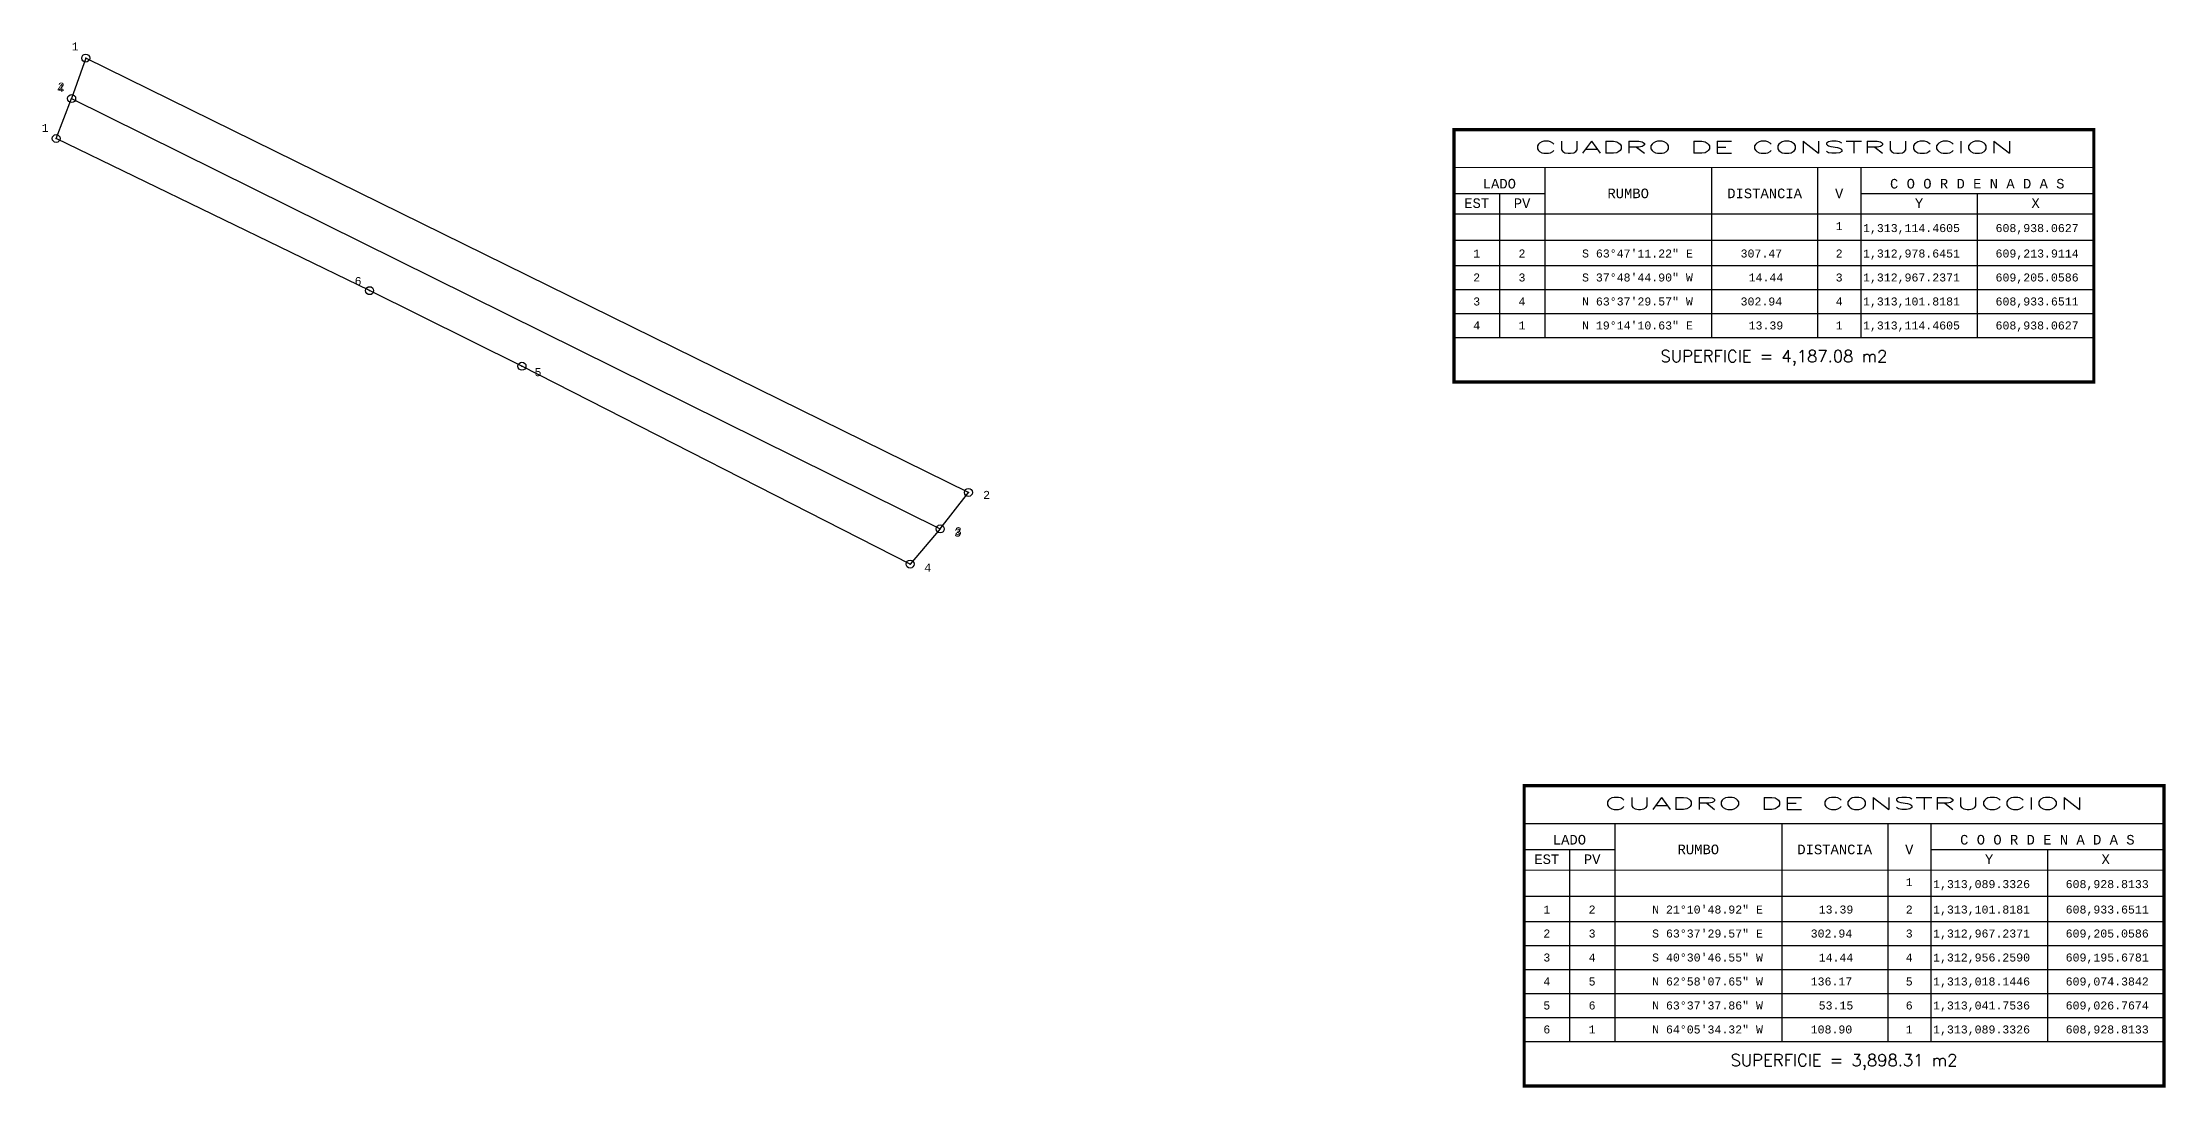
# Model space of a CAD drawing. Header units: millimetres. Extents: x 607951 to 609588, y 1312793 to 1313149.
# Drawn here: x 608925 to 609588, y 1312793 to 1313119 of the extents above; entities that cross this region are included whole.
import ezdxf
from ezdxf.enums import TextEntityAlignment as Align

# ---------------------------------------------------------------- set-up
doc = ezdxf.new("R2010")
doc.units = ezdxf.units.MM
doc.header["$PDMODE"] = 32
doc.header["$PDSIZE"] = 2.5
for name, color, linetype in [('CVL_CUADCON', 1, 'Continuous'), ('CVL_CUADCON_LIN', 8, 'Continuous'), ('CVL_CUADCON_TIT', 1, 'Continuous'), ('CVL_CUADCON_TX', 2, 'Continuous'), ('CVL_PUNTO', 2, 'Continuous'), ('CVL_PUNTO_NUM', 2, 'Continuous')]:
    doc.layers.add(name, color=color, linetype=linetype)
doc.styles.add('HUECA1', font='hueca1.shx')
doc.styles.add('MONOTXT4', font='monotxt4.shx')

msp = doc.modelspace()

# ---------------------------------------------------------------- linework, layer by layer
at = {"color": 7, "ltscale": 0.5, "flags": 128}
for points in [[(609205.06, 1312967.24), (609213.91, 1312978.65), (608938.06, 1313114.46), (608933.65, 1313101.82), (609205.06, 1312967.24)], [(608933.65, 1313101.82), (609205.06, 1312967.24), (609195.68, 1312956.26), (609074.38, 1313018.14), (609026.77, 1313041.75), (608928.81, 1313089.33), (608933.65, 1313101.82)]]:
    msp.add_lwpolyline(points, dxfattribs=at)
at = {"layer": 'CVL_CUADCON', "color": 1, "linetype": 'Continuous', "const_width": 1, "flags": 128}
for points in [[(609365.65, 1313092.12), (609565.58, 1313092.12), (609565.58, 1313013.2), (609365.65, 1313013.2)], [(609387.55, 1312886.99), (609587.49, 1312886.99), (609587.49, 1312793.07), (609387.55, 1312793.07)]]:
    msp.add_lwpolyline(points, close=True, dxfattribs=at)
at = {"layer": 'CVL_CUADCON', "color": 1, "linetype": 'Continuous', "const_width": 0.375, "flags": 128}
for points in [[(609365.65, 1313080.25), (609565.58, 1313080.25)], [(609365.65, 1313065.7), (609565.58, 1313065.7)], [(609365.65, 1313027.12), (609565.58, 1313027.12)], [(609387.55, 1312875.12), (609587.49, 1312875.12)], [(609387.55, 1312860.57), (609587.49, 1312860.57)], [(609387.55, 1312806.99), (609587.49, 1312806.99)]]:
    msp.add_lwpolyline(points, dxfattribs=at)
at = {"layer": 'CVL_CUADCON_LIN', "color": 8, "linetype": 'Continuous'}
for p, q in [((609393.97, 1313080.25), (609393.97, 1313027.12)), ((609446.15, 1313080.25), (609446.15, 1313027.12)), ((609479.26, 1313080.25), (609479.26, 1313027.12)), ((609492.72, 1313080.25), (609492.72, 1313027.12)), ((609365.65, 1313072.18), (609393.97, 1313072.18)), ((609379.8, 1313072.18), (609379.8, 1313027.12)), ((609492.72, 1313072.18), (609565.58, 1313072.18)), ((609529.15, 1313072.18), (609529.15, 1313027.12)), ((609365.65, 1313057.57), (609565.58, 1313057.57)), ((609365.65, 1313049.62), (609565.58, 1313049.62)), ((609365.65, 1313042.12), (609565.58, 1313042.12)), ((609365.65, 1313034.62), (609565.58, 1313034.62)), ((609365.65, 1313027.12), (609565.58, 1313027.12)), ((609415.88, 1312875.12), (609415.88, 1312806.99)), ((609468.05, 1312875.12), (609468.05, 1312806.99)), ((609501.16, 1312875.12), (609501.16, 1312806.99)), ((609514.63, 1312875.12), (609514.63, 1312806.99)), ((609387.55, 1312867.05), (609415.88, 1312867.05)), ((609401.7, 1312867.05), (609401.7, 1312806.99)), ((609514.63, 1312867.05), (609587.49, 1312867.05)), ((609551.06, 1312867.05), (609551.06, 1312806.99)), ((609387.55, 1312852.44), (609587.49, 1312852.44)), ((609387.55, 1312844.49), (609587.49, 1312844.49)), ((609387.55, 1312836.99), (609587.49, 1312836.99)), ((609387.55, 1312829.49), (609587.49, 1312829.49)), ((609387.55, 1312821.99), (609587.49, 1312821.99)), ((609387.55, 1312814.49), (609587.49, 1312814.49)), ((609387.55, 1312806.99), (609587.49, 1312806.99))]:
    msp.add_line(p, q, dxfattribs=at)
at = {"layer": 'CVL_PUNTO', "color": 2}
for p in [(608938.06, 1313114.46), (608933.65, 1313101.82), (608928.81, 1313089.33), (609026.77, 1313041.75), (609074.38, 1313018.14), (609213.91, 1312978.65), (609205.06, 1312967.24), (609205.06, 1312967.24), (609195.68, 1312956.26)]:
    msp.add_point(p, dxfattribs=at)

# ---------------------------------------------------------------- texts
at = {"layer": 'CVL_CUADCON_TIT', "color": 1, "style": 'HUECA1', "width": 1.758658}
for p, p2 in [((609390.65, 1313084.7), (609540.58, 1313084.7)), ((609412.55, 1312879.57), (609562.49, 1312879.57))]:
    msp.add_text('CUADRO DE CONSTRUCCION', height=3.75, dxfattribs=at).set_placement(p, p2, align=Align.FIT)
at = {"layer": 'CVL_CUADCON_TIT', "color": 1, "style": 'MONOTXT4'}
for s, p in [('LADO', (609379.8, 1313073.7)), ('C O O R D E N A D A S', (609529.15, 1313073.7)), ('EST', (609372.72, 1313067.61)), ('PV', (609386.9, 1313067.61)), ('Y', (609510.95, 1313067.61)), ('X', (609547.37, 1313067.61)), ('LADO', (609401.7, 1312868.57)), ('C O O R D E N A D A S', (609551.05, 1312868.57)), ('EST', (609394.63, 1312862.48)), ('PV', (609408.8, 1312862.48)), ('Y', (609532.85, 1312862.48)), ('X', (609569.28, 1312862.48))]:
    msp.add_text(s, height=3, dxfattribs=at).set_placement(p, align=Align.CENTER)
at = {"layer": 'CVL_CUADCON_TIT', "color": 1}
for s, height, style, p in [('RUMBO', 3, 'MONOTXT4', (609420.07, 1313072.17)), ('DISTANCIA', 3, 'MONOTXT4', (609462.7, 1313072.17)), ('V', 3, 'MONOTXT4', (609486, 1313072.17)), ('SUPERFICIE = 4,187.08 m2', 3.75, 'HUECA1', (609465.61, 1313020.7)), ('RUMBO', 3, 'MONOTXT4', (609441.98, 1312867.04)), ('DISTANCIA', 3, 'MONOTXT4', (609484.6, 1312867.04)), ('V', 3, 'MONOTXT4', (609507.9, 1312867.04)), ('SUPERFICIE = 3,898.31 m2', 3.75, 'HUECA1', (609487.52, 1312800.57))]:
    msp.add_text(s, height=height, dxfattribs=dict(at, style=style)).set_placement(p, align=Align.MIDDLE)
at = {"layer": 'CVL_CUADCON_TX', "color": 2, "style": 'MONOTXT4'}
for s, p in [('1', (609485.99, 1313060.69)), ('1', (609372.72, 1313052.12)), ('2', (609386.88, 1313052.12)), ('2', (609485.99, 1313052.12)), ('2', (609372.72, 1313044.62)), ('3', (609386.88, 1313044.62)), ('3', (609485.99, 1313044.62)), ('3', (609372.72, 1313037.12)), ('4', (609386.88, 1313037.12)), ('4', (609485.99, 1313037.12)), ('4', (609372.72, 1313029.62)), ('1', (609386.88, 1313029.62)), ('1', (609485.99, 1313029.62)), ('1', (609507.89, 1312855.56)), ('1', (609394.63, 1312846.99)), ('2', (609408.79, 1312846.99)), ('2', (609507.89, 1312846.99)), ('2', (609394.63, 1312839.49)), ('3', (609408.79, 1312839.49)), ('3', (609507.89, 1312839.49)), ('3', (609394.63, 1312831.99)), ('4', (609408.79, 1312831.99)), ('4', (609507.89, 1312831.99)), ('4', (609394.63, 1312824.49)), ('5', (609408.79, 1312824.49)), ('5', (609507.89, 1312824.49)), ('5', (609394.63, 1312816.99)), ('6', (609408.79, 1312816.99)), ('6', (609507.89, 1312816.99)), ('6', (609394.63, 1312809.49)), ('1', (609408.79, 1312809.49)), ('1', (609507.89, 1312809.49))]:
    msp.add_text(s, height=2.5, dxfattribs=at).set_placement(p, align=Align.CENTER)
for s, p in [('1,313,114.4605', (609493.45, 1313060.07)), ('608,938.0627', (609534.87, 1313060.07)), ('S 63%%d47\'11.22" E', (609405.65, 1313052.12)), ('307.47', (609455.2, 1313052.12)), ('1,312,978.6451', (609493.45, 1313052.12)), ('609,213.9114', (609534.87, 1313052.12)), ('S 37%%d48\'44.90" W', (609405.65, 1313044.62)), ('14.44', (609457.7, 1313044.62)), ('1,312,967.2371', (609493.45, 1313044.62)), ('609,205.0586', (609534.87, 1313044.62)), ('N 63%%d37\'29.57" W', (609405.65, 1313037.12)), ('302.94', (609455.2, 1313037.12)), ('1,313,101.8181', (609493.45, 1313037.12)), ('608,933.6511', (609534.87, 1313037.12)), ('N 19%%d14\'10.63" E', (609405.65, 1313029.62)), ('13.39', (609457.7, 1313029.62)), ('1,313,114.4605', (609493.45, 1313029.62)), ('608,938.0627', (609534.87, 1313029.62)), ('1,313,089.3326', (609515.35, 1312854.94)), ('608,928.8133', (609556.78, 1312854.94)), ('N 21%%d10\'48.92" E', (609427.55, 1312846.99)), ('13.39', (609479.6, 1312846.99)), ('1,313,101.8181', (609515.35, 1312846.99)), ('608,933.6511', (609556.78, 1312846.99)), ('S 63%%d37\'29.57" E', (609427.55, 1312839.49)), ('302.94', (609477.1, 1312839.49)), ('1,312,967.2371', (609515.35, 1312839.49)), ('609,205.0586', (609556.78, 1312839.49)), ('S 40%%d30\'46.55" W', (609427.55, 1312831.99)), ('14.44', (609479.6, 1312831.99)), ('1,312,956.2590', (609515.35, 1312831.99)), ('609,195.6781', (609556.78, 1312831.99)), ('N 62%%d58\'07.65" W', (609427.55, 1312824.49)), ('136.17', (609477.1, 1312824.49)), ('1,313,018.1446', (609515.35, 1312824.49)), ('609,074.3842', (609556.78, 1312824.49)), ('N 63%%d37\'37.86" W', (609427.55, 1312816.99)), ('53.15', (609479.6, 1312816.99)), ('1,313,041.7536', (609515.35, 1312816.99)), ('609,026.7674', (609556.78, 1312816.99)), ('N 64%%d05\'34.32" W', (609427.55, 1312809.49)), ('108.90', (609477.1, 1312809.49)), ('1,313,089.3326', (609515.35, 1312809.49)), ('608,928.8133', (609556.78, 1312809.49))]:
    msp.add_text(s, height=2.5, dxfattribs=at).set_placement(p)
at = {"layer": 'CVL_PUNTO_NUM', "color": 2, "style": 'MONOTXT4'}
for s, p in [('1', (608933.68, 1313116.87)), ('4', (608929.08, 1313103.83)), ('2', (608929.31, 1313104.3)), ('1', (608924.27, 1313091.41)), ('6', (609022.08, 1313043.5)), ('5', (609078.29, 1313015.02)), ('2', (609218.49, 1312976.64)), ('3', (609209.43, 1312964.82)), ('3', (609209.65, 1312965.27)), ('4', (609200.08, 1312953.88))]:
    msp.add_text(s, height=2.5, dxfattribs=at).set_placement(p)

doc.saveas('drawing.dxf')
